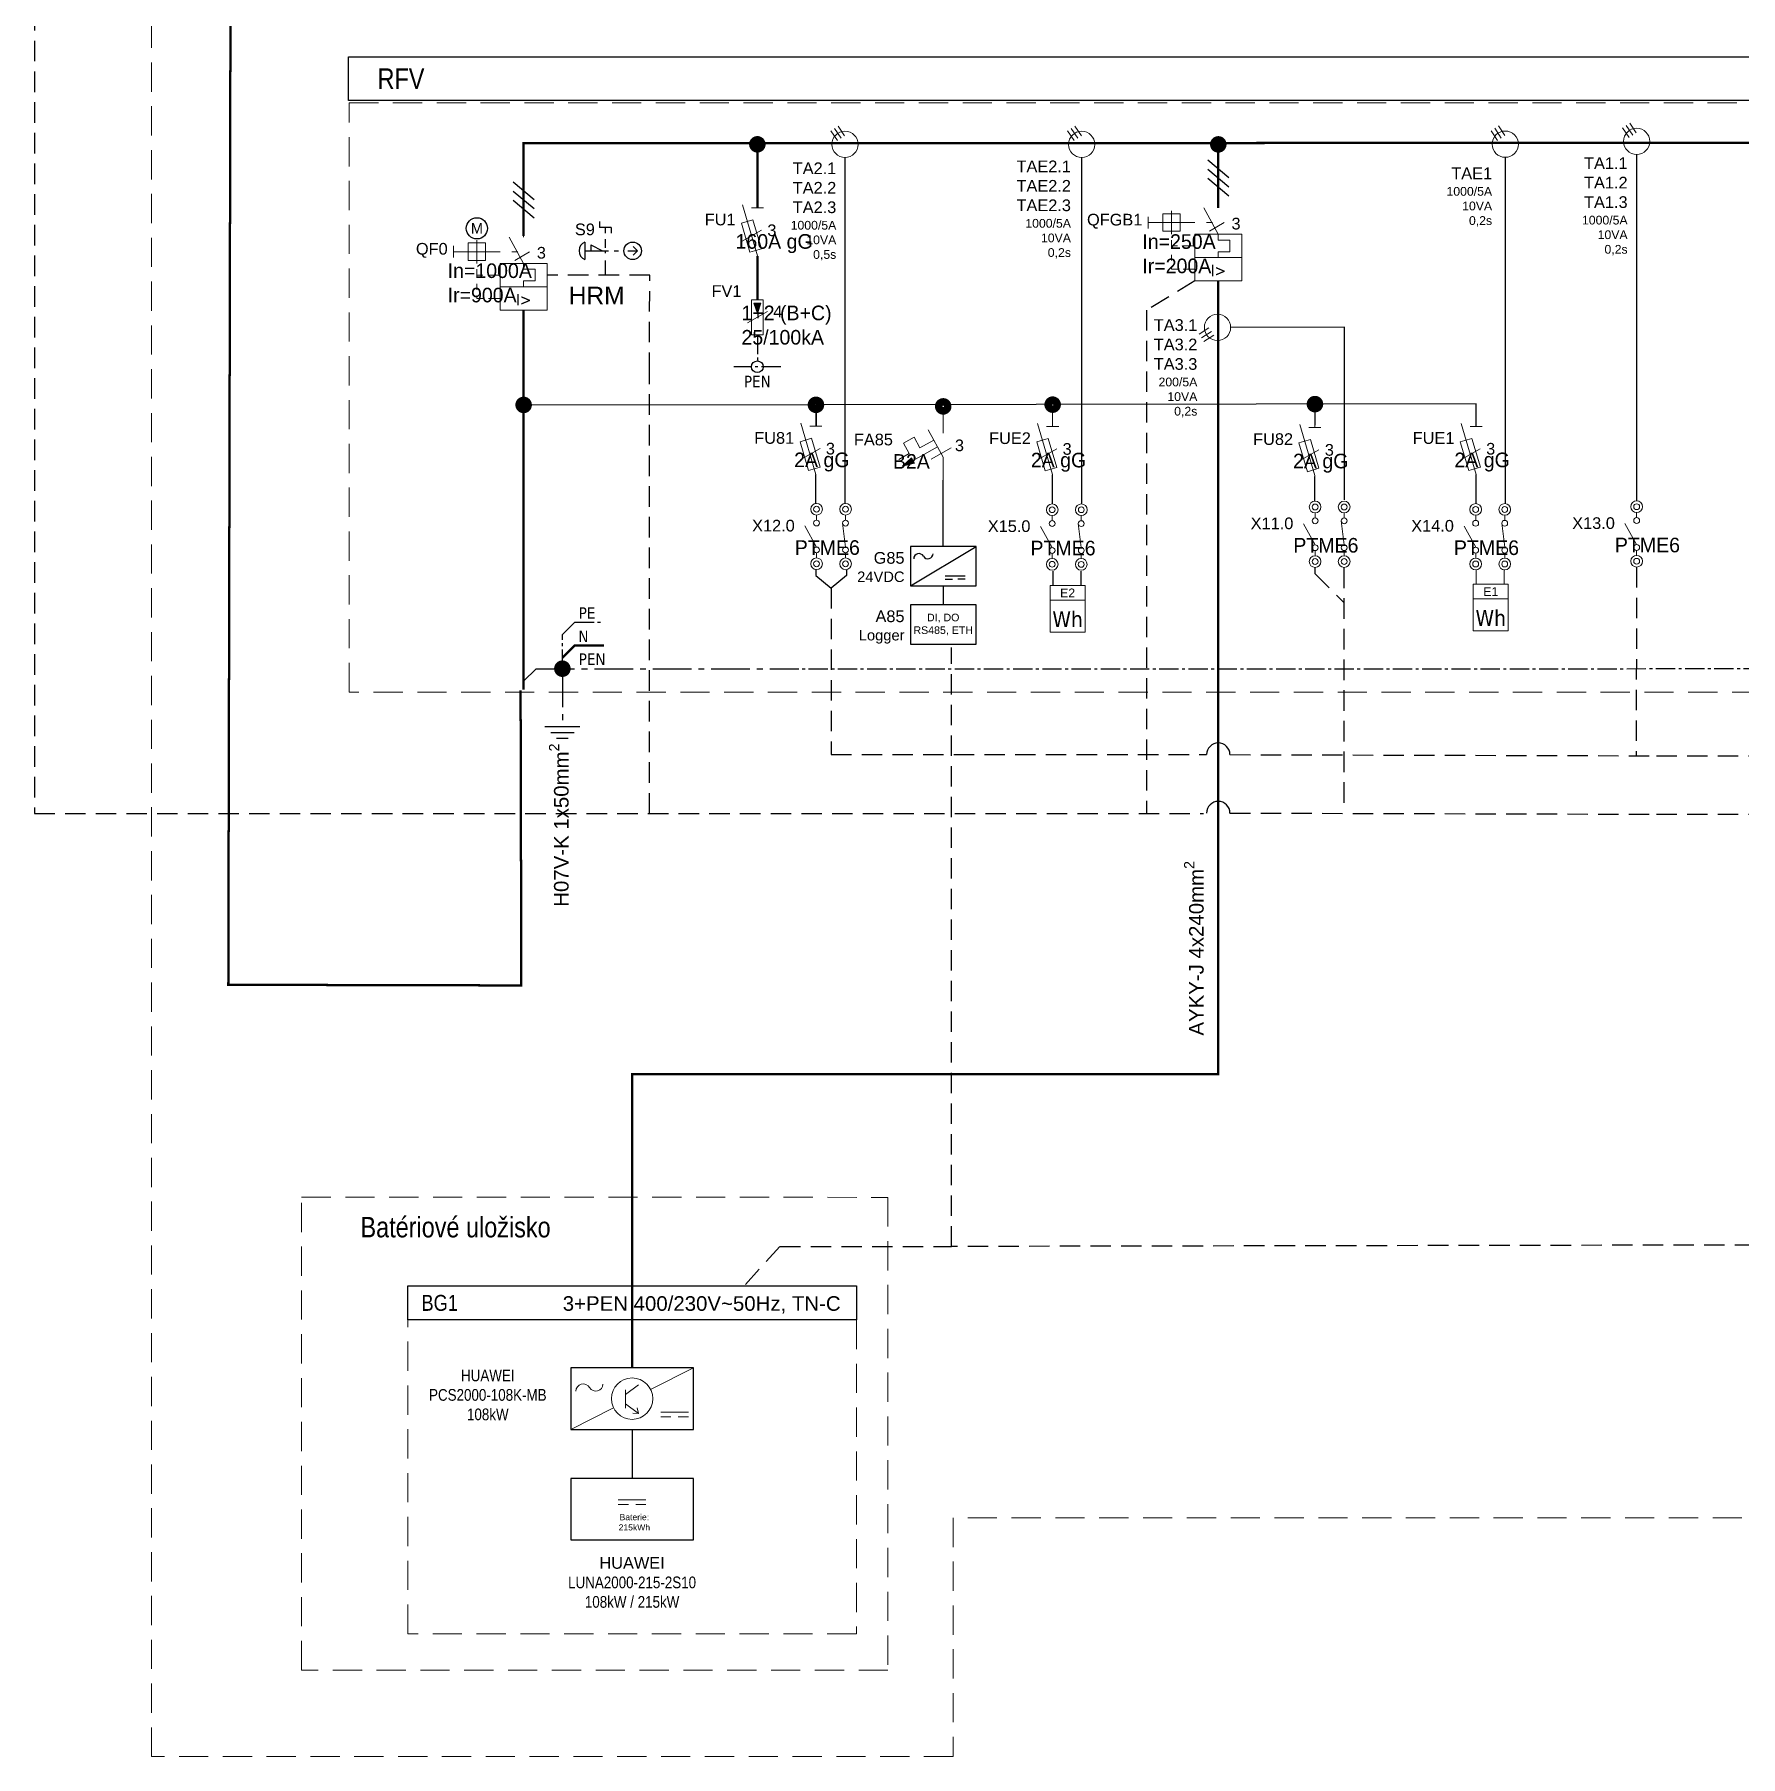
# Model space of a CAD drawing. Header units: millimetres. Extents: x -612 to 6794, y -5043 to 2163.
# Drawn here: x 4024.7 to 4316.7, y -2565.2 to -2270.4 of the extents above; entities that cross this region are included whole.
import ezdxf
from ezdxf.enums import TextEntityAlignment as Align

# ---------------------------------------------------------------- set-up
doc = ezdxf.new("R2018")
doc.units = ezdxf.units.MM
doc.header["$MEASUREMENT"] = 0
doc.linetypes.add('EPL_DASHLONGDOT', pattern=[1, 0.66, -0.12, 0.1, -0.12])
doc.linetypes.add('ČÁRKOVANÁ', pattern=[0.75, 0.5, -0.25])
for name, color, linetype in [('10kV', 34, 'Continuous'), ('22kV', 34, 'Continuous'), ('400V', 7, 'Continuous'), ('EV-Káble', 7, 'Continuous'), ('Kable', 7, 'Continuous'), ('Pístroj_OZN', 230, 'Continuous'), ('RS', 40, 'Continuous')]:
    doc.layers.add(name, color=color, linetype=linetype)
for name, color, linetype, lineweight in [('EPLAN100', 7, 'Continuous', 50), ('EPLAN301', 7, 'Continuous', 25), ('EPLAN420', 7, 'Continuous', 35), ('Prístroj', 7, 'Continuous', 13)]:
    doc.layers.add(name, color=color, linetype=linetype, lineweight=lineweight)
doc.styles.get("Standard").update_dxf_attribs({"font": 'arial.ttf'})
doc.styles.add('styl2', font='ARIALN.TTF', dxfattribs={"width": 0.85})
doc.styles.add('Tahoma', font='tahoma.ttf')

# ---------------------------------------------------------------- blocks, each defined once
blk = doc.blocks.new('Výkonový istič')
at = {"layer": 'Prístroj', "color": 0, "ltscale": 4}
for p, q in [((0, -3.5), (0, 0)), ((-12, -5), (-12, -7)), ((-8, -4), (-8, -8)), ((-2.5, -3.5), (0, -8)), ((-12, -6), (-10.5, -6)), ((-10.5, -6), (-4, -6)), ((-2, -6), (-1, -6)), ((-1.5, -7.5), (1, -6)), ((-8, -9), (-8, -10)), ((-8, -10), (-7, -10)), ((-8, -10), (-8, -10.5)), ((-8, -11.5), (-8, -12.5)), ((-6, -10), (-4, -10)), ((-8, -13.5), (-8, -14)), ((-7, -14), (-8, -14)), ((-6, -14), (-4, -14))]:
    blk.add_line(p, q, dxfattribs=at)
for points in [[(-9.5, -7.5), (-6.5, -7.5), (-6.5, -4.5), (-9.5, -4.5)], [(-4, -12), (4, -12), (4, -8), (-4, -8)], [(-4, -16), (4, -16), (4, -12), (-4, -12)]]:
    blk.add_lwpolyline(points, close=True, dxfattribs=at)
blk.add_lwpolyline([(0, -8), (0, -9), (2, -9), (2, -11), (0, -11), (0, -12)], dxfattribs=at)
at = {"lineweight": 30, "flags": 104}
blk.add_attdef('POPIS', text='', height=1.8, dxfattribs=at).set_placement((-13, -5), align=Align.TOP_RIGHT)
at = {"color": 0}
blk.add_attdef('POCET_POLOV', (2.26309, -7.17774), '', height=2, dxfattribs=at)
at = {"layer": 'Prístroj', "color": 0, "style": 'Tahoma'}
blk.add_text('I>', height=1.9629, dxfattribs=at).set_placement((0, -14.19629), align=Align.MIDDLE_CENTER)
at = {"layer": 'Pístroj_OZN'}
blk.add_attdef('OZNACENIE', text='', height=2, dxfattribs=at).set_placement((-13, -3.5), align=Align.RIGHT)
blk = doc.blocks.new('Prepäťová ochrana')
at = {"layer": 'Prístroj', "linetype": 'Continuous', "ltscale": 4}
blk.add_hatch(color=0, dxfattribs=at).paths.add_polyline_path([(-0.62, -4.58), (0.62, -4.58), (0, -6.33)], flags=0)
at = {"layer": 'Prístroj', "color": 0, "linetype": 'Continuous', "ltscale": 4}
blk.add_line((-1.71, -7.97), (1.71, -6.03), dxfattribs=at)
for points in [[(-1, -10), (1, -10), (1, -4), (-1, -4)], [(-0.62, -4.58), (0.62, -4.58), (0, -6.33)]]:
    blk.add_lwpolyline(points, close=True, dxfattribs=at)
at = {"lineweight": 30, "flags": 104}
blk.add_attdef('POPIS', text='', height=1.8, dxfattribs=at).set_placement((-2.71, -5), align=Align.TOP_RIGHT)
blk.add_attdef('POCET_POLOV', text='', height=2).set_placement((2.71, -6.03), align=Align.MIDDLE_LEFT)
at = {"layer": 'Pístroj_OZN'}
blk.add_attdef('OZNACENIE', text='', height=2, dxfattribs=at).set_placement((-2.71, -3.5), align=Align.RIGHT)
blk = doc.blocks.new('Poistkový odpojovač')
at = {"layer": 'Prístroj', "color": 0, "linetype": 'Continuous', "ltscale": 4}
for p, q in [((0, 0), (0, -2.75)), ((-2.57, -2.23), (0, -10.97)), ((-1.03, -2.75), (1.03, -2.75)), ((-2.73, -8.51), (0.7, -6.57)), ((0, -10.97), (0, -13.72))]:
    blk.add_line(p, q, dxfattribs=at)
blk.add_lwpolyline([(-1.27, -10.31), (0.71, -9.73), (-0.76, -4.8), (-2.73, -5.38)], close=True, dxfattribs=at)
at = {"color": 0}
blk.add_attdef('POCET_POLOV', text='', height=2, dxfattribs=at).set_placement((1.7, -6.57), align=Align.MIDDLE_LEFT)
at = {"lineweight": 30, "flags": 104}
blk.add_attdef('POPIS', text='', height=1.8, dxfattribs=at).set_placement((-3.73, -7.23), align=Align.TOP_RIGHT)
at = {"layer": 'Pístroj_OZN'}
blk.add_attdef('OZNACENIE', text='', height=2, dxfattribs=at).set_placement((-3.73, -5.73), align=Align.RIGHT)
blk = doc.blocks.new('VN MTP')
at = {"layer": '10kV', "color": 0, "lineweight": 13}
for p, q in [((-3.13, -1.15), (-1.46, -0.06)), ((-2.72, -1.78), (-1.05, -0.68)), ((-2.31, -2.41), (-0.64, -1.31))]:
    blk.add_line(p, q, dxfattribs=at)
blk.add_circle((0, 0), 2.25, dxfattribs=at)
blk = doc.blocks.new('Elektromer')
at = {"layer": 'Prístroj', "color": 0, "linetype": 'Continuous', "ltscale": 4}
blk.add_line((-3, -3.5), (3, -3.5), dxfattribs=at)
blk.add_lwpolyline([(-3, -9), (3, -9), (3, -1), (-3, -1)], close=True, dxfattribs=at)
at = {"lineweight": 30, "flags": 104}
blk.add_attdef('POPIS', text='', height=1.8, dxfattribs=at).set_placement((-4, -5), align=Align.TOP_RIGHT)
at = {"layer": 'Prístroj', "style": 'Tahoma'}
blk.add_text('Wh', height=2.72625, dxfattribs=at).set_placement((0, -6.772625), align=Align.MIDDLE_CENTER)
at = {"layer": 'Pístroj_OZN'}
blk.add_attdef('OZNACENIE', text='', height=2, dxfattribs=at).set_placement((-4, -3.5), align=Align.RIGHT)
blk = doc.blocks.new('SS 1')
at = {"layer": 'Prístroj', "color": 0, "ltscale": 4}
for p, q in [((0, -2), (0, -2.87)), ((0, -7.47), (-2, -3.87)), ((0, -8.47), (0, -9.34))]:
    blk.add_line(p, q, dxfattribs=at)
at = {"layer": 'Prístroj', "color": 0}
for centre, radius in [((0, -1), 1), ((0, -1), 0.5), ((0, -3.37), 0.5), ((0, -7.97), 0.5), ((0, -10.34), 1), ((0, -10.34), 0.5)]:
    blk.add_circle(centre, radius, dxfattribs=at)
blk.add_attdef('POCET_POLOV', text='', height=1.5).set_placement((1, -5.67), align=Align.MIDDLE_LEFT)
at = {"lineweight": 30, "flags": 104}
blk.add_attdef('POPIS', text='', height=1.8, dxfattribs=at).set_placement((-3.73, -6.3), align=Align.TOP_RIGHT)
at = {"layer": 'Pístroj_OZN'}
blk.add_attdef('OZNACENIE', text='', height=2, dxfattribs=at).set_placement((-3.73, -4.8), align=Align.RIGHT)
blk = doc.blocks.new('Istič')
at = {"layer": 'Prístroj', "linetype": 'Continuous', "ltscale": 4}
blk.add_hatch(color=0, dxfattribs=at).paths.add_polyline_path([(-6.97, -9.55), (-5.41, -8.11), (-4.92, -9.02)], flags=0)
at = {"layer": 'Prístroj', "color": 0, "linetype": 'Continuous'}
for p, q in [((0, 0), (0, -3.89)), ((0, -8), (0, -12.8))]:
    blk.add_line(p, q, dxfattribs=at)
at = {"layer": 'Prístroj', "color": 0, "linetype": 'Continuous', "ltscale": 4}
for p, q in [((-6.8, -5.61), (-4.99, -4.62)), ((-5.81, -7.41), (-6.8, -5.61)), ((-4.99, -4.62), (-4, -6.42)), ((-1.6, -5.11), (-4, -6.42)), ((0, -8), (-2.57, -3.37)), ((-7.61, -8.4), (-5.81, -7.41)), ((-6.97, -9.55), (-5.41, -8.11)), ((-5.41, -8.11), (-4.92, -9.02)), ((-0.96, -6.26), (-5.17, -8.57)), ((-2.07, -8.37), (1.36, -6.43)), ((-4.92, -9.02), (-6.97, -9.55)), ((-6.97, -9.55), (-6.97, -9.55))]:
    blk.add_line(p, q, dxfattribs=at)
at = {"color": 0}
blk.add_attdef('POCET_POLOV', text='', height=2, dxfattribs=at).set_placement((2, -6), align=Align.MIDDLE_LEFT)
at = {"lineweight": 30, "flags": 104}
blk.add_attdef('POPIS', text='', height=1.8, dxfattribs=at).set_placement((-8.61, -7.5), align=Align.TOP_RIGHT)
at = {"layer": 'Pístroj_OZN'}
blk.add_attdef('OZNACENIE', text='', height=2, dxfattribs=at).set_placement((-8.61, -6), align=Align.RIGHT)

msp = doc.modelspace()

# ---------------------------------------------------------------- linework, layer by layer
at = {"lineweight": 30}
for points in [[(4126.99, -2498.68), (4126.99, -2490.46)], [(4126.99, -2509.18), (4126.99, -2517.57)]]:
    msp.add_lwpolyline(points, dxfattribs=at)
for points in [[(4116.5, -2509.18), (4137.49, -2509.18), (4137.49, -2498.68), (4116.5, -2498.68)], [(4116.5, -2528.07), (4137.49, -2528.07), (4137.49, -2517.57), (4116.5, -2517.57)]]:
    msp.add_lwpolyline(points, close=True)
at = {"layer": '400V', "color": 252}
for p, q in [((4225.52, -2291.89), (4229.11, -2294.9)), ((4225.52, -2293.45), (4229.11, -2296.47)), ((4106.64, -2295.64), (4110.23, -2298.66)), ((4225.52, -2295.02), (4229.11, -2298.03)), ((4106.64, -2297.21), (4110.23, -2300.22)), ((4106.64, -2298.77), (4110.23, -2301.78))]:
    msp.add_line(p, q, dxfattribs=at)
at = {"layer": '400V', "linetype": 'Continuous', "ltscale": 4}
for p, q in [((4121.43, -2302.43), (4121.43, -2303.43)), ((4123.43, -2303.43), (4121.43, -2303.43)), ((4122.43, -2304.43), (4122.43, -2303.43)), ((4123.43, -2303.43), (4123.43, -2304.43)), ((4118.93, -2305.93), (4118.93, -2308.93)), ((4118.93, -2307.43), (4122.93, -2307.43)), ((4119.93, -2306.43), (4121.93, -2307.43)), ((4119.93, -2306.43), (4119.93, -2307.43)), ((4122.43, -2306.93), (4122.43, -2305.43)), ((4123.93, -2307.43), (4124.58, -2307.43)), ((4123.93, -2307.43), (4124.68, -2307.43)), ((4123.93, -2307.43), (4124.68, -2307.43)), ((4126.24, -2307.43), (4127.93, -2307.43)), ((4127.18, -2306.68), (4127.93, -2307.43)), ((4127.93, -2307.43), (4127.18, -2308.18))]:
    msp.add_line(p, q, dxfattribs=at)
at = {"layer": '400V', "linetype": 'Continuous', "lineweight": 13, "ltscale": 4}
for p, q in [((4130.16, -2502.34), (4137.49, -2498.68)), ((4128.1, -2501.56), (4125.89, -2503.22)), ((4125.89, -2502.43), (4125.89, -2505.58)), ((4116.5, -2509.18), (4123.83, -2505.51)), ((4128.1, -2506.45), (4125.89, -2504.79)), ((4128.09, -2506.45), (4127.84, -2505.5)), ((4128.09, -2506.45), (4127.11, -2506.43)), ((4131.91, -2506.26), (4136.64, -2506.26)), ((4131.91, -2507.05), (4133.64, -2507.05)), ((4136.64, -2507.05), (4134.9, -2507.05)), ((4124.63, -2521.27), (4129.36, -2521.27)), ((4124.63, -2522.06), (4126.36, -2522.06)), ((4129.36, -2522.06), (4127.62, -2522.06))]:
    msp.add_line(p, q, dxfattribs=at)
at = {"layer": '400V', "flags": 128}
for points, const_width in [([(4269.05, -2082.67), (4269.04, -2255.21), (4058.28, -2255.21), (4057.89, -2433.08), (4108.03, -2433.19), (4107.91, -2382.65)], 0.4), ([(4108.41, -2304.92), (4108.41, -2289.03), (4615.1, -2288.83), (4615.1, -2299.71)], 0.4), ([(4148.43, -2300.09), (4148.43, -2289.21)], 0.4), ([(4227.32, -2300.1), (4227.32, -2289.22)], 0.4), ([(4163.43, -2291.46), (4163.43, -2350.67)], 0.2), ([(4203.94, -2291.47), (4203.94, -2350.7)], 0.2), ([(4276.43, -2291.43), (4276.43, -2350.67)], 0.2), ([(4298.92, -2290.95), (4298.92, -2350.18)], 0.2), ([(4148.43, -2308.32), (4148.43, -2315.82)], 0.4), ([(4227.32, -2312.6), (4227.31, -2448.4), (4126.99, -2448.4), (4126.99, -2498.68)], 0.4), ([(4108.43, -2382.57), (4108.43, -2317.61)], 0.4), ([(4229.45, -2320.52), (4248.88, -2320.52), (4248.88, -2350.12)], 0.2), ([(4199.04, -2362.22), (4199.04, -2364.72)], 0.2), ([(4203.83, -2362.22), (4203.83, -2364.72)], 0.2), ([(4271.46, -2362), (4271.46, -2364.5)], 0.2), ([(4276.25, -2362), (4276.25, -2364.5)], 0.2)]:
    msp.add_lwpolyline(points, dxfattribs=dict(at, const_width=const_width))
at = {"layer": '400V', "color": 230, "ltscale": 5}
for points in [[(4078.43, -2274.21), (4627.62, -2274.21), (4627.62, -2281.71), (4078.43, -2281.71)], [(4088.61, -2484.6), (4165.38, -2484.6), (4165.38, -2490.46), (4088.61, -2490.46)]]:
    msp.add_lwpolyline(points, close=True, dxfattribs=at)
at = {"layer": '400V', "const_width": 1.29}
for points in [[(4149.2, -2289.21, 1), (4147.66, -2289.21, 1), (4149.2, -2289.21, 0.272597)], [(4228.09, -2289.22, 1), (4226.55, -2289.22, 1), (4228.09, -2289.22, 0.272597)], [(4109.2, -2333.82, 1), (4107.66, -2333.82, 1), (4109.2, -2333.82, 0.272597)], [(4159.23, -2333.8, 1), (4157.69, -2333.8, 1), (4159.23, -2333.8, 0.272597)], [(4181.01, -2334.07, 1), (4179.47, -2334.07, 1), (4181.01, -2334.07, 0.272597)], [(4199.74, -2333.77, 1), (4198.2, -2333.77, 1), (4199.74, -2333.77, 0.272597)], [(4244.63, -2333.68, 1), (4243.09, -2333.68, 1), (4244.63, -2333.68, 0.272597)]]:
    msp.add_lwpolyline(points, format="xyb", dxfattribs=at)
at = {"layer": '400V', "color": 94, "true_color": 0x00a800, "const_width": 1.29}
msp.add_lwpolyline([(4114.29, -2378.97, -1), (4115.83, -2378.97, -1), (4114.29, -2378.97, -0.272597)], format="xyb", dxfattribs=at)
at = {"layer": '400V'}
msp.add_circle((4100.43, -2303.59), 1.81, dxfattribs=at)
at = {"layer": '400V', "linetype": 'Continuous', "ltscale": 4}
msp.add_circle((4127.09, -2307.43), 1.5, dxfattribs=at)
at = {"layer": '400V', "linetype": 'Continuous', "lineweight": 13, "ltscale": 4}
msp.add_circle((4126.99, -2503.93), 3.54, dxfattribs=at)
at = {"layer": '400V', "linetype": 'Continuous', "ltscale": 4}
msp.add_arc((4119.52, -2307.43), 1.61, 111.5448, 248.4552, dxfattribs=at)
at = {"layer": '400V', "linetype": 'Continuous', "lineweight": 13, "ltscale": 4}
for centre, radius, start, end in [((4118.62, -2502.67), 1.26, 30, 180), ((4120.77, -2501.43), 1.22, 210, 0)]:
    msp.add_arc(centre, radius, start, end, dxfattribs=at)
at = {"layer": 'EPLAN100', "color": 94, "linetype": 'EPL_DASHLONGDOT', "lineweight": 30, "ltscale": 5, "true_color": 0x00a800}
msp.add_line((4152.43, -2327.29), (4144.43, -2327.29), dxfattribs=at)
at = {"layer": 'EPLAN100', "color": 94, "linetype": 'EPL_DASHLONGDOT', "lineweight": 30, "ltscale": 10, "true_color": 0x00a800}
for p, q in [((4115.06, -2378.97), (4115.06, -2388.91)), ((4118.06, -2388.91), (4112.06, -2388.91)), ((4113.06, -2389.91), (4117.06, -2389.91)), ((4116.06, -2390.91), (4114.06, -2390.91))]:
    msp.add_line(p, q, dxfattribs=at)
at = {"layer": 'EPLAN100', "color": 94, "linetype": 'EPL_DASHLONGDOT', "lineweight": 30, "ltscale": 5, "true_color": 0x00a800}
for points in [[(4148.43, -2321.82), (4148.43, -2326.29)], [(4115.06, -2379.01), (4115.06, -2373.13), (4117.18, -2371.01), (4122.18, -2371.01)], [(4152.21, -2379.01), (4621.7, -2378.87)]]:
    msp.add_lwpolyline(points, dxfattribs=at)
at = {"layer": 'EPLAN100', "color": 5, "lineweight": 30, "ltscale": 8, "const_width": 0.4}
msp.add_lwpolyline([(4115.06, -2377.13), (4117.18, -2375.01), (4122.18, -2375.01)], dxfattribs=at)
at = {"layer": 'EPLAN100', "color": 94, "linetype": 'EPL_DASHLONGDOT', "lineweight": 30, "ltscale": 10, "true_color": 0x00a800}
msp.add_lwpolyline([(4108.43, -2381.13), (4110.55, -2379.01), (4152.21, -2379.01)], dxfattribs=at)
at = {"layer": 'EPLAN301', "color": 94, "ltscale": 4, "true_color": 0x00a800}
msp.add_circle((4148.43, -2327.29), 1, dxfattribs=at)
at = {"layer": 'EV-Káble'}
for p, q in [((4158.45, -2350.67), (4158.46, -2345.71)), ((4198.97, -2350.71), (4198.97, -2345.76)), ((4243.85, -2350.33), (4243.85, -2346.07)), ((4271.46, -2350.68), (4271.46, -2345.72)), ((4180.24, -2358.03), (4180.24, -2346.67)), ((4174.62, -2364.78), (4185.87, -2358.03)), ((4180.59, -2363.1), (4183.97, -2363.1)), ((4180.59, -2363.67), (4181.83, -2363.67)), ((4183.97, -2363.67), (4182.73, -2363.67)), ((4180.24, -2364.78), (4180.24, -2368.03))]:
    msp.add_line(p, q, dxfattribs=at)
for points in [[(4158.49, -2337.49), (4158.5, -2333.79), (4108.43, -2333.84), (4108.43, -2337.47)], [(4271.46, -2337.46), (4271.45, -2333.61), (4158.49, -2333.8), (4158.5, -2337.43)], [(4271.46, -2337.31), (4271.46, -2333.61), (4243.84, -2333.66), (4243.85, -2337.29)]]:
    msp.add_lwpolyline(points, dxfattribs=at)
for points in [[(4174.62, -2364.78), (4185.87, -2364.78), (4185.87, -2358.03), (4174.62, -2358.03)], [(4174.62, -2374.78), (4185.87, -2374.78), (4185.87, -2368.03), (4174.62, -2368.03)]]:
    msp.add_lwpolyline(points, close=True, dxfattribs=at)
for centre, radius, start, end in [((4176.09, -2360.17), 0.9, 30, 180), ((4177.62, -2359.28), 0.872, 210, 0)]:
    msp.add_arc(centre, radius, start, end, dxfattribs=at)
at = {"layer": 'Prístroj', "color": 202, "ltscale": 4}
for p, q in [((4248.86, -2352.29), (4248.86, -2353.16)), ((4163.54, -2358.15), (4163.03, -2354.05)), ((4163.53, -2352.67), (4163.53, -2353.55)), ((4203.87, -2358.24), (4203.36, -2354.14)), ((4203.87, -2352.76), (4203.87, -2353.64)), ((4248.86, -2357.76), (4248.36, -2353.66)), ((4276.35, -2358.18), (4275.84, -2354.08)), ((4276.34, -2352.71), (4276.34, -2353.58)), ((4163.53, -2359.14), (4163.53, -2360.02)), ((4203.87, -2359.23), (4203.86, -2360.11)), ((4248.86, -2358.76), (4248.86, -2359.63)), ((4276.34, -2359.18), (4276.34, -2360.05))]:
    msp.add_line(p, q, dxfattribs=at)
at = {"layer": 'Prístroj', "color": 253, "linetype": 'ČÁRKOVANÁ', "ltscale": 10}
for points in [[(4044.75, -2023.26), (4532.82, -2023.26), (4532.82, -2242.44), (4782.16, -2242.64), (4781.94, -2524.33), (4181.95, -2524.33), (4181.95, -2565.2), (4044.75, -2565.2)], [(4078.57, -2282.12), (4627.75, -2282.12), (4627.75, -2382.98), (4078.57, -2382.98)], [(4070.43, -2469.41), (4170.77, -2469.47), (4170.77, -2550.4), (4070.43, -2550.4)], [(4088.61, -2490.46), (4165.38, -2490.46), (4165.38, -2544.17), (4088.61, -2544.17)]]:
    msp.add_lwpolyline(points, close=True, dxfattribs=at)
at = {"layer": 'Prístroj', "color": 202}
for centre, radius in [((4163.53, -2351.67), 1), ((4163.53, -2351.67), 0.5), ((4203.87, -2351.76), 1), ((4203.87, -2351.76), 0.5), ((4248.86, -2351.29), 1), ((4248.86, -2351.29), 0.5), ((4276.34, -2351.71), 1), ((4276.34, -2351.71), 0.5), ((4163.53, -2354.05), 0.5), ((4203.86, -2354.14), 0.5), ((4248.86, -2353.66), 0.5), ((4276.34, -2354.08), 0.5), ((4163.53, -2358.64), 0.5), ((4203.87, -2358.73), 0.5), ((4248.86, -2358.26), 0.5), ((4276.34, -2358.68), 0.5), ((4163.53, -2361.02), 1), ((4163.53, -2361.02), 0.5), ((4203.86, -2361.11), 1), ((4203.86, -2361.11), 0.5), ((4248.86, -2360.63), 1), ((4248.86, -2360.63), 0.5), ((4276.34, -2361.05), 1), ((4276.34, -2361.05), 0.5)]:
    msp.add_circle(centre, radius, dxfattribs=at)
at = {"layer": 'RS', "linetype": 'ČÁRKOVANÁ', "ltscale": 5}
msp.add_line((4122.43, -2311.59), (4122.43, -2307.43), dxfattribs=at)
at = {"layer": 'RS', "linetype": 'ČÁRKOVANÁ', "ltscale": 7}
for points in [[(4024.71, -2234.75), (4024.71, -2403.75), (4224.79, -2403.76)], [(4129.95, -2403.75), (4129.96, -2328.35), (4130.02, -2311.6), (4112.43, -2311.59)], [(4223.32, -2312.6), (4215.03, -2317.6), (4215.03, -2403.68)], [(4243.83, -2361.66), (4243.83, -2362.66), (4248.81, -2367.63)], [(4248.81, -2361.66), (4248.81, -2403.24)], [(4229.32, -2403.68), (4302.32, -2403.88)], [(4302.32, -2403.88), (4339.43, -2403.88)]]:
    msp.add_lwpolyline(points, dxfattribs=at)
at = {"layer": 'RS', "color": 94, "linetype": 'ČÁRKOVANÁ', "ltscale": 7, "true_color": 0x00a800}
for points in [[(4158.45, -2362.01), (4158.45, -2363.01), (4161.06, -2365.18)], [(4163.66, -2362.01), (4163.66, -2363.01), (4161.06, -2365.18)], [(4298.91, -2361.58), (4298.82, -2393.87)], [(4161.06, -2365.18), (4161.06, -2393.67), (4225.32, -2393.68)], [(4229.32, -2393.68), (4302.32, -2393.88)], [(4302.32, -2393.88), (4339.43, -2393.88)]]:
    msp.add_lwpolyline(points, dxfattribs=at)
at = {"layer": 'RS', "color": 202, "linetype": 'ČÁRKOVANÁ', "ltscale": 7}
for points in [[(4597.45, -2477.14), (4181.65, -2477.88), (4181.64, -2375.37)], [(4152.28, -2477.87), (4146.2, -2484.6)], [(4152.32, -2477.87), (4181.66, -2477.87)]]:
    msp.add_lwpolyline(points, dxfattribs=at)
at = {"layer": 'RS', "color": 94, "ltscale": 7, "true_color": 0x00a800}
msp.add_arc((4227.32, -2393.68), 2, 0, 180, dxfattribs=at)
at = {"layer": 'RS', "ltscale": 7}
msp.add_arc((4227.32, -2403.68), 2, 0, 180, dxfattribs=at)

# ---------------------------------------------------------------- block references
at = {"layer": '22kV', "color": 0, "lineweight": -3, "rotation": 270}
for p in [(4163.43, -2289.21), (4203.94, -2289.22), (4276.43, -2289.18), (4298.92, -2288.7)]:
    msp.add_blockref('VN MTP', p, dxfattribs=at)
at = {"layer": '22kV', "color": 0, "lineweight": -3}
msp.add_blockref('VN MTP', (4227.18, -2320.55), dxfattribs=at)
at = {"layer": '22kV', "color": 230, "lineweight": 13}
ref = msp.add_blockref('Elektromer', (4201.53, -2363.72), dxfattribs=at)
ref.add_attrib('OZNACENIE', 'E2', dxfattribs={"layer": 'Pístroj_OZN', "color": 0, "height": 1.5}).set_placement((4201.53, -2366), align=Align.MIDDLE_CENTER)
ref = msp.add_blockref('Elektromer', (4273.95, -2363.5), dxfattribs=at)
ref.add_attrib('OZNACENIE', 'E1', dxfattribs={"layer": 'Pístroj_OZN', "color": 0, "height": 1.5}).set_placement((4273.95, -2365.78), align=Align.MIDDLE_CENTER)
at = {"layer": 'EV-Káble', "color": 202, "lineweight": 30}
ref = msp.add_blockref('SS 1', (4158.56, -2350.67), dxfattribs=at)
ref.add_attrib('OZNACENIE', 'X12.0', dxfattribs={"layer": 'Pístroj_OZN', "color": 202, "height": 2}).set_placement((4154.83, -2355.48), align=Align.RIGHT)
lines = msp.add_mtext('PTME6', dxfattribs={"layer": '0', "insert": (4154.83, -2356.98), "char_height": 2.5, "attachment_point": 1})
ref.add_attrib('POPIS', '', (4154.83, -2356.98), dxfattribs={"flags": 104}).embed_mtext(lines)
ref = msp.add_blockref('SS 1', (4198.89, -2350.76), dxfattribs=at)
ref.add_attrib('OZNACENIE', 'X15.0', dxfattribs={"layer": 'Pístroj_OZN', "color": 202, "height": 2}).set_placement((4195.17, -2355.57), align=Align.RIGHT)
lines = msp.add_mtext('PTME6', dxfattribs={"layer": '0', "insert": (4195.17, -2357.07), "char_height": 2.5, "attachment_point": 1})
ref.add_attrib('POPIS', '', (4195.17, -2357.07), dxfattribs={"flags": 104}).embed_mtext(lines)
ref = msp.add_blockref('SS 1', (4243.89, -2350.29), dxfattribs=at)
ref.add_attrib('OZNACENIE', 'X11.0', dxfattribs={"layer": 'Pístroj_OZN', "color": 202, "height": 2}).set_placement((4240.16, -2355.09), align=Align.RIGHT)
lines = msp.add_mtext('PTME6', dxfattribs={"layer": '0', "insert": (4240.16, -2356.59), "char_height": 2.5, "attachment_point": 1})
ref.add_attrib('POPIS', '', (4240.16, -2356.59), dxfattribs={"flags": 104}).embed_mtext(lines)
ref = msp.add_blockref('SS 1', (4271.37, -2350.71), dxfattribs=at)
ref.add_attrib('OZNACENIE', 'X14.0', dxfattribs={"layer": 'Pístroj_OZN', "color": 202, "height": 2}).set_placement((4267.64, -2355.51), align=Align.RIGHT)
lines = msp.add_mtext('PTME6', dxfattribs={"layer": '0', "insert": (4267.64, -2357.01), "char_height": 2.5, "attachment_point": 1})
ref.add_attrib('POPIS', '', (4267.64, -2357.01), dxfattribs={"flags": 104}).embed_mtext(lines)
ref = msp.add_blockref('SS 1', (4298.92, -2350.24), dxfattribs=at)
ref.add_attrib('OZNACENIE', 'X13.0', dxfattribs={"layer": 'Pístroj_OZN', "color": 202, "height": 2}).set_placement((4295.19, -2355.05), align=Align.RIGHT)
lines = msp.add_mtext('PTME6', dxfattribs={"layer": '0', "insert": (4295.19, -2356.55), "char_height": 2.5, "attachment_point": 1})
ref.add_attrib('POPIS', '', (4295.19, -2356.55), dxfattribs={"flags": 104}).embed_mtext(lines)
at = {"layer": 'Prístroj'}
ref = msp.add_blockref('Poistkový odpojovač', (4148.43, -2297.35), dxfattribs=at)
ref.add_attrib('POCET_POLOV', '3', dxfattribs={"layer": '0', "color": 0, "height": 2}).set_placement((4150.14, -2303.92), align=Align.MIDDLE_LEFT)
ref.add_attrib('OZNACENIE', 'FU1', dxfattribs={"layer": 'Pístroj_OZN', "height": 2}).set_placement((4144.7, -2303.08), align=Align.RIGHT)
lines = msp.add_mtext('160A gG', dxfattribs={"layer": '0', "insert": (4144.7, -2304.58), "char_height": 2.5, "attachment_point": 1})
ref.add_attrib('POPIS', '', (4144.7, -2304.58), dxfattribs={"flags": 104}).embed_mtext(lines)
ref = msp.add_blockref('Výkonový istič', (4227.32, -2296.6), dxfattribs=at)
ref.add_attrib('POCET_POLOV', '3', (4229.58, -2303.78), dxfattribs={"layer": '0', "height": 2})
ref.add_attrib('OZNACENIE', 'QFGB1', dxfattribs={"layer": 'Pístroj_OZN', "height": 2}).set_placement((4214.32, -2303.1), align=Align.RIGHT)
lines = msp.add_mtext('In=250A\\PIr=200A', dxfattribs={"layer": '0', "insert": (4214.32, -2304.6), "char_height": 2.5, "attachment_point": 1})
ref.add_attrib('POPIS', '', (4214.32, -2304.6), dxfattribs={"flags": 104}).embed_mtext(lines)
ref = msp.add_blockref('Výkonový istič', (4108.43, -2301.59), dxfattribs=at)
ref.add_attrib('POCET_POLOV', '3', (4110.69, -2308.77), dxfattribs={"layer": '0', "height": 2})
ref.add_attrib('OZNACENIE', 'QF0', dxfattribs={"layer": 'Pístroj_OZN', "height": 2}).set_placement((4095.43, -2308.09), align=Align.RIGHT)
lines = msp.add_mtext('In=1000A\\PIr=900A', dxfattribs={"layer": '0', "insert": (4095.43, -2309.59), "char_height": 2.5, "attachment_point": 1})
ref.add_attrib('POPIS', '', (4095.43, -2309.59), dxfattribs={"flags": 104}).embed_mtext(lines)
ref = msp.add_blockref('Prepäťová ochrana', (4148.43, -2311.82), dxfattribs=at)
ref.add_attrib('POCET_POLOV', '4', dxfattribs={"layer": '0', "height": 2}).set_placement((4151.14, -2317.85), align=Align.MIDDLE_LEFT)
ref.add_attrib('OZNACENIE', 'FV1', dxfattribs={"layer": 'Pístroj_OZN', "height": 2}).set_placement((4145.71, -2315.32), align=Align.RIGHT)
lines = msp.add_mtext('1+2 (B+C)\\P25/100kA', dxfattribs={"layer": '0', "insert": (4145.71, -2316.82), "char_height": 2.5, "attachment_point": 1})
ref.add_attrib('POPIS', '', (4145.71, -2316.82), dxfattribs={"flags": 104}).embed_mtext(lines)
ref = msp.add_blockref('Poistkový odpojovač', (4158.46, -2334.73), dxfattribs=at)
ref.add_attrib('POCET_POLOV', '3', dxfattribs={"layer": '0', "color": 0, "height": 2}).set_placement((4160.16, -2341.3), align=Align.MIDDLE_LEFT)
ref.add_attrib('OZNACENIE', 'FU81', dxfattribs={"layer": 'Pístroj_OZN', "height": 2}).set_placement((4154.73, -2340.47), align=Align.RIGHT)
lines = msp.add_mtext('2A gG', dxfattribs={"layer": '0', "insert": (4154.73, -2341.97), "char_height": 2.5, "attachment_point": 1})
ref.add_attrib('POPIS', '', (4154.73, -2341.97), dxfattribs={"flags": 104}).embed_mtext(lines)
ref = msp.add_blockref('Istič', (4180.24, -2334.74), dxfattribs=at)
ref.add_attrib('POCET_POLOV', '3', dxfattribs={"layer": '0', "height": 2}).set_placement((4182.24, -2340.74), align=Align.MIDDLE_LEFT)
ref.add_attrib('OZNACENIE', 'FA85', dxfattribs={"layer": 'Pístroj_OZN', "height": 2}).set_placement((4171.63, -2340.74), align=Align.RIGHT)
lines = msp.add_mtext('B2A', dxfattribs={"layer": '0', "insert": (4171.63, -2342.24), "char_height": 2.5, "attachment_point": 1})
ref.add_attrib('POPIS', '', (4171.63, -2342.24), dxfattribs={"flags": 104}).embed_mtext(lines)
ref = msp.add_blockref('Poistkový odpojovač', (4198.97, -2334.78), dxfattribs=at)
ref.add_attrib('POCET_POLOV', '3', dxfattribs={"layer": '0', "color": 0, "height": 2}).set_placement((4200.67, -2341.35), align=Align.MIDDLE_LEFT)
ref.add_attrib('OZNACENIE', 'FUE2', dxfattribs={"layer": 'Pístroj_OZN', "height": 2}).set_placement((4195.24, -2340.51), align=Align.RIGHT)
lines = msp.add_mtext('2A gG', dxfattribs={"layer": '0', "insert": (4195.24, -2342.01), "char_height": 2.5, "attachment_point": 1})
ref.add_attrib('POPIS', '', (4195.24, -2342.01), dxfattribs={"flags": 104}).embed_mtext(lines)
ref = msp.add_blockref('Poistkový odpojovač', (4271.46, -2334.75), dxfattribs=at)
ref.add_attrib('POCET_POLOV', '3', dxfattribs={"layer": '0', "color": 0, "height": 2}).set_placement((4273.16, -2341.32), align=Align.MIDDLE_LEFT)
ref.add_attrib('OZNACENIE', 'FUE1', dxfattribs={"layer": 'Pístroj_OZN', "height": 2}).set_placement((4267.73, -2340.48), align=Align.RIGHT)
lines = msp.add_mtext('2A gG', dxfattribs={"layer": '0', "insert": (4267.73, -2341.98), "char_height": 2.5, "attachment_point": 1})
ref.add_attrib('POPIS', '', (4267.73, -2341.98), dxfattribs={"flags": 104}).embed_mtext(lines)
ref = msp.add_blockref('Poistkový odpojovač', (4243.84, -2334.94), dxfattribs=at)
ref.add_attrib('POCET_POLOV', '3', dxfattribs={"layer": '0', "color": 0, "height": 2}).set_placement((4245.55, -2341.51), align=Align.MIDDLE_LEFT)
ref.add_attrib('OZNACENIE', 'FU82', dxfattribs={"layer": 'Pístroj_OZN', "height": 2}).set_placement((4240.11, -2340.67), align=Align.RIGHT)
lines = msp.add_mtext('2A gG', dxfattribs={"layer": '0', "insert": (4240.11, -2342.17), "char_height": 2.5, "attachment_point": 1})
ref.add_attrib('POPIS', '', (4240.11, -2342.17), dxfattribs={"flags": 104}).embed_mtext(lines)

# ---------------------------------------------------------------- texts
at = {"insert": (4121.6, -2523.69), "char_height": 1.0498, "attachment_point": 1}
msp.add_mtext_dynamic_manual_height_columns('\\pxqc;Baterie:\\P215kWh', width=11.5625, gutter_width=21, heights=[0], dxfattribs=at)
at = {"layer": '22kV', "color": 230, "style": 'styl2'}
for s, height, p in [('RFV', 3.5, (4083.43, -2277.96)), ('BG1', 2.731, (4090.93, -2487.53))]:
    msp.add_text(s, height=height, dxfattribs=at).set_placement(p, align=Align.MIDDLE_LEFT)
at = {"layer": '22kV', "linetype": 'Continuous', "char_height": 1.5, "width": 7.6586, "attachment_point": 6}
for s, insert in [('{\\H1.33333x;\\C230;TA2.1\\PTA2.2\\PTA2.3\\P\\pxqr;\\H0.75x;\\C0;1000/5A\\P10VA\\P0,5s}', (4161.94, -2300.7)), ('\\pxqr;{\\H1.33333x;\\C230;TAE2.1\\PTAE2.2\\PTAE2.3\\P\\H0.75x;\\C0;1000/5A\\P10VA\\P0,2s}', (4202.1, -2300.37)), ('\\pxqr;{\\H1.33333x;\\C230;TAE1\\P\\H0.75x;\\C0;1000/5A\\P10VA\\P0,2s}', (4274.18, -2298.23)), ('\\pxqr;{\\H1.33333x;\\C230;TA1.1\\PTA1.2\\PTA1.3\\P\\H0.75x;\\C0;1000/5A\\P10VA\\P0,2s}', (4297.37, -2299.82)), ('\\pxqr;{\\H1.33333x;\\C230;TA3.1\\PTA3.2\\PTA3.3\\P\\H0.75x;\\C0;200/5A\\P10VA\\P0,2s}', (4223.73, -2327.53))]:
    msp.add_mtext(s, dxfattribs=dict(at, insert=insert))
at = {"layer": '400V'}
msp.add_text('M', height=1.79, dxfattribs=at).set_placement((4100.43, -2303.59), align=Align.MIDDLE_CENTER)
at = {"layer": '400V', "style": 'styl2'}
msp.add_text('Batériové uložisko', height=3.5, dxfattribs=at).set_placement((4096.78, -2477.37), align=Align.BOTTOM_CENTER)
at = {"layer": '400V', "lineweight": 13}
msp.add_text('3+PEN 400/230V~50Hz, TN-C', height=2.5, dxfattribs=at).set_placement((4162.68, -2487.64), align=Align.MIDDLE_RIGHT)
at = {"layer": '400V', "linetype": 'Continuous', "insert": (4120.93, -2315.08), "char_height": 3, "width": 13.7015, "attachment_point": 5}
msp.add_mtext('{\\C1;HRM}', dxfattribs=at)
at = {"layer": '400V', "char_height": 2, "attachment_point": 2}
for s, insert in [('\\pxqc;{\\fArial Narrow|b0|i0|c0|p34;HUAWEI\\P\\pq*;\\fArial Narrow|b0|i0|c238|p34;PCS2000-108K-MB\\P108kW}', (4102.3, -2498.95)), ('\\pxqc;HUAWEI\\P\\pq*;{\\fArial Narrow|b0|i0|c238|p34;LUNA2000-215-2S10 108kW / 215kW}', (4126.99, -2531.05))]:
    msp.add_mtext_dynamic_manual_height_columns(s, width=28.8736, gutter_width=12.5, heights=[9.62], dxfattribs=dict(at, insert=insert))
at = {"layer": 'EPLAN100', "color": 94, "linetype": 'EPL_DASHLONGDOT', "lineweight": 30, "ltscale": 5, "true_color": 0x00a800, "style": 'Tahoma'}
for s, p in [('PEN', (4148.43, -2331.37)), ('PE', (4119.28, -2371.01)), ('PEN', (4120.16, -2378.91))]:
    msp.add_text(s, height=1.963, dxfattribs=at).set_placement(p, align=Align.BOTTOM_CENTER)
at = {"layer": 'EPLAN420', "color": 5, "style": 'Tahoma'}
msp.add_text('N', height=1.96, dxfattribs=at).set_placement((4118.66, -2375.01), align=Align.BOTTOM_CENTER)
at = {"layer": 'EV-Káble', "insert": (4180.24, -2371.41), "char_height": 1.3, "width": 13.7015, "attachment_point": 5}
msp.add_mtext('\\pxqc;DI, DO\\PRS485, ETH', dxfattribs=at)
at = {"layer": 'Kable', "color": 230, "linetype": 'Continuous', "char_height": 2.5, "rotation": 90}
for s, insert, width, attachment_point in [('\\A1;\\pxqc;H07V-K 1x50mm{\\H0.7x;\\S2^ ;} ', (4116.16, -2405.75), 45.6568, 8), ('\\A1;AYKY-J 4x240mm{\\H0.7x;\\S2^ ;}', (4224.85, -2411.89), 63.3608, 9)]:
    msp.add_mtext(s, dxfattribs=dict(at, insert=insert, width=width, attachment_point=attachment_point))
at = {"layer": 'Pístroj_OZN', "linetype": 'Continuous', "char_height": 2, "width": 13.7015, "attachment_point": 3}
for s, insert in [('\\pxqr;S9', (4120.62, -2302.77)), ('\\pxqr;G85\\P{\\H0.9x;\\C0;24VDC}', (4173.62, -2359)), ('\\pxqr;A85\\P{\\H0.9x;\\C0;Logger}', (4173.62, -2369))]:
    msp.add_mtext(s, dxfattribs=dict(at, insert=insert))

doc.saveas('drawing.dxf')
